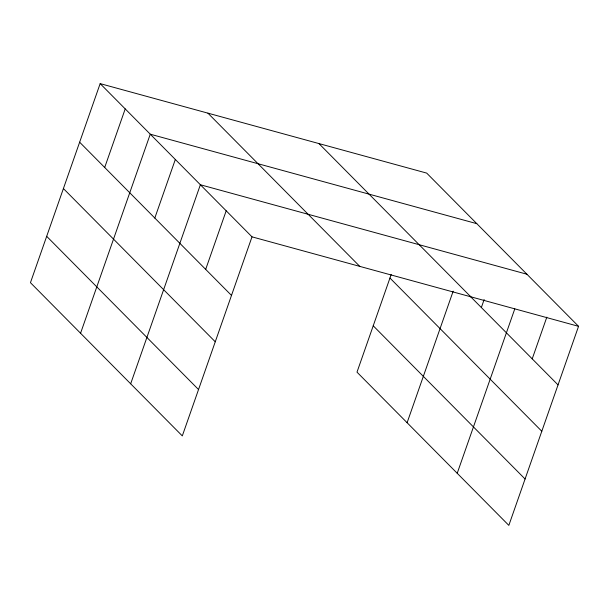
<?xml version="1.0" encoding="UTF-8"?>
<svg xmlns="http://www.w3.org/2000/svg" width="609" height="609" viewBox="0 0 609 609"><rect width="100%" height="100%" fill="white"/><g stroke="black" fill="none" stroke-linecap="round" stroke-linejoin="round"><path stroke-width="0.91" d="M100.158 83.623L30.45 282.675L182.304 435.899L252.004 236.848L100.158 83.623L426.696 173.101L578.55 326.325L508.842 525.377L356.996 372.152L391.199 274.469M104.695 167.483L125.21 108.904M80.563 333.237L150.263 134.193L476.809 223.67M154.808 218.052L175.323 159.474M130.669 383.799L200.376 184.755L526.922 274.233M205.682 269.376L226.19 210.798M407.101 422.715L453.172 291.163M481.354 307.53L484.147 299.537M457.214 473.277L514.795 308.847M532.22 358.853L546.829 317.144M252.004 236.848L578.55 326.325M318.941 143.579L470.787 296.796M470.14 296.218L558.034 384.903M389.95 278.039L541.804 431.263M207.913 113.152L359.767 266.377M373.226 325.8L525.08 479.017M79.642 142.202L231.496 295.426M63.412 188.562L215.259 341.778M46.68 236.322L198.534 389.539"/></g></svg>
